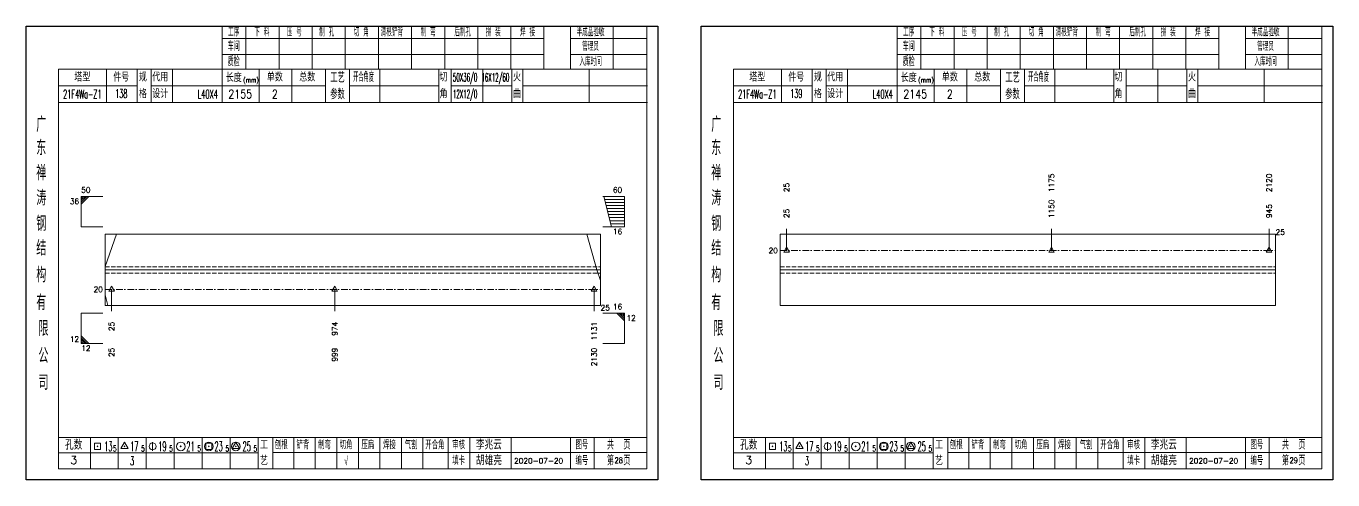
# Model space of a CAD drawing. Extents: x 1310 to 15542, y -76 to 8381.
# Drawn here: x 9944 to 10548, y 5794 to 6004 of the extents above; entities that cross this region are included whole.
import ezdxf
from ezdxf.enums import TextEntityAlignment as Align

# ---------------------------------------------------------------- set-up
doc = ezdxf.new("R2010")
doc.units = 0
doc.header["$MEASUREMENT"] = 0
doc.linetypes.add('一点画线', pattern=[5.2, 3, -1, 0.2, -1])
doc.linetypes.add('虚线', pattern=[2.75, 2, -0.75])
doc.layers.get('0').update_dxf_attribs({"linetype": 'CONTINUOUS', "lineweight": 25})
for name, color, linetype, lineweight in [('1', 7, 'CONTINUOUS', 25), ('4', 7, 'CONTINUOUS', 25), ('5', 7, 'CONTINUOUS', 25)]:
    doc.layers.add(name, color=color, linetype=linetype, lineweight=lineweight)
doc.styles.get("Standard").update_dxf_attribs({"font": 'simplex.shx', "width": 0.7, "height": 3, "bigfont": 'gbhzfs.shx'})

# ---------------------------------------------------------------- blocks, each defined once
blk = doc.blocks.new('孔17.5')
at = {"layer": '5', "color": 7, "linetype": 'Continuous', "lineweight": 13}
for p, q in [((0, 1), (-0.866, -0.5)), ((-0.1, -0.1), (0.1, 0.1)), ((0.1, -0.1), (-0.1, 0.1)), ((0.866, -0.5), (0, 1)), ((-0.866, -0.5), (0.866, -0.5))]:
    blk.add_line(p, q, dxfattribs=at)
blk = doc.blocks.new('CTJGK')
at = {"color": 6, "linetype": 'Continuous'}
for p, q in [((0, 209.97), (292.13, 209.97)), ((0, 0), (0, 209.97)), ((292.13, 209.97), (292.13, 0)), ((292.13, 0), (0, 0))]:
    blk.add_line(p, q, dxfattribs=at)

msp = doc.modelspace()

# ---------------------------------------------------------------- linework, layer by layer
at = {"color": 7, "linetype": 'Continuous', "lineweight": 13}
for p, q in [((9969.432, 5924.824), (9979.432, 5924.824)), ((9969.432, 5910.824), (9969.432, 5924.824)), ((9970.307, 5924.824), (9969.432, 5923.949)), ((9971.182, 5924.824), (9969.432, 5923.074)), ((9972.057, 5924.824), (9969.432, 5922.199)), ((9972.932, 5924.824), (9969.432, 5921.324)), ((10220.562, 5924.824), (10210.562, 5924.824)), ((10214.562, 5910.824), (10211.062, 5924.824)), ((10220.562, 5923.424), (10211.412, 5923.424)), ((10220.562, 5922.024), (10211.762, 5922.024)), ((10220.562, 5910.824), (10220.562, 5924.824)), ((10220.562, 5920.624), (10212.112, 5920.624)), ((10220.562, 5919.224), (10212.462, 5919.224)), ((10220.562, 5917.824), (10212.812, 5917.824)), ((10220.562, 5916.424), (10213.162, 5916.424)), ((9969.432, 5910.824), (9979.432, 5910.824)), ((10220.562, 5910.824), (10210.562, 5910.824)), ((10220.562, 5915.024), (10213.512, 5915.024)), ((10220.562, 5913.624), (10213.862, 5913.624)), ((10220.562, 5912.224), (10214.212, 5912.224)), ((10295.562, 5899.824), (10295.562, 5909.824)), ((10418.076, 5899.824), (10418.076, 5909.824)), ((10518.692, 5899.824), (10518.692, 5909.824)), ((9980.432, 5892.474), (9985.748, 5907.324)), ((10207.86, 5890.824), (10203.182, 5907.324)), ((10209.562, 5885.874), (10207.86, 5890.824)), ((9983.432, 5881.824), (9983.432, 5871.824)), ((10086.65, 5881.824), (10086.65, 5871.824)), ((10206.562, 5881.824), (10206.562, 5871.824)), ((9980.432, 5879.274), (9981.708, 5874.324)), ((9969.432, 5870.824), (9979.432, 5870.824)), ((9969.432, 5870.824), (9969.432, 5856.824)), ((10220.562, 5870.824), (10210.562, 5870.824)), ((10217.062, 5870.824), (10220.562, 5867.324)), ((10217.937, 5870.824), (10220.562, 5868.199)), ((10218.812, 5870.824), (10220.562, 5869.074)), ((10219.687, 5870.824), (10220.562, 5869.949)), ((10220.562, 5870.824), (10220.562, 5856.824)), ((9972.932, 5856.824), (9969.432, 5860.324)), ((9972.057, 5856.824), (9969.432, 5859.449)), ((9971.182, 5856.824), (9969.432, 5858.574)), ((9970.307, 5856.824), (9969.432, 5857.699)), ((9969.432, 5856.824), (9979.432, 5856.824)), ((10220.562, 5856.824), (10210.562, 5856.824))]:
    msp.add_line(p, q, dxfattribs=at)
at = {"color": 7, "linetype": 'Continuous', "lineweight": 18}
for p, q in [((9980.432, 5907.324), (9980.432, 5874.324)), ((9980.432, 5907.324), (10209.562, 5907.324)), ((10209.562, 5907.324), (10209.562, 5874.324)), ((10292.562, 5907.324), (10292.562, 5874.324)), ((10292.562, 5907.324), (10521.692, 5907.324)), ((10521.692, 5907.324), (10521.692, 5874.324)), ((9980.432, 5890.824), (10209.562, 5890.824)), ((10292.562, 5890.824), (10521.692, 5890.824))]:
    msp.add_line(p, q, dxfattribs=at)
at = {"color": 3, "linetype": '一点画线', "lineweight": 13}
for p, q in [((10292.562, 5899.824), (10521.692, 5899.824)), ((9980.432, 5881.824), (10209.562, 5881.824))]:
    msp.add_line(p, q, dxfattribs=at)
at = {"color": 1, "linetype": '虚线', "lineweight": 18}
for p, q in [((9980.432, 5892.324), (10209.562, 5892.324)), ((10292.562, 5892.324), (10521.692, 5892.324)), ((9980.432, 5889.324), (10209.562, 5889.324)), ((10292.562, 5889.324), (10521.692, 5889.324))]:
    msp.add_line(p, q, dxfattribs=at)
at = {"layer": '1', "color": 7, "linetype": 'Continuous', "lineweight": 18}
for p, q in [((9980.432, 5874.324), (10209.562, 5874.324)), ((10292.562, 5874.324), (10521.692, 5874.324))]:
    msp.add_line(p, q, dxfattribs=at)
at = {"layer": '4', "color": 1, "linetype": 'Continuous', "lineweight": 18}
for p, q in [((9943.932, 6003.651), (9943.932, 5793.681)), ((10236.062, 6003.651), (9943.932, 6003.651)), ((10034.562, 6003.651), (10034.562, 5983.811)), ((10045.592, 6003.651), (10045.592, 5983.791)), ((10060.902, 6003.651), (10060.902, 5983.791)), ((10076.222, 6003.651), (10076.222, 5983.791)), ((10091.532, 6003.651), (10091.532, 5983.791)), ((10106.842, 6003.651), (10106.842, 5983.791)), ((10122.152, 6003.651), (10122.152, 5983.791)), ((10137.472, 6003.651), (10137.472, 5983.791)), ((10152.782, 6003.651), (10152.782, 5983.791)), ((10168.092, 6003.651), (10168.092, 5983.791)), ((10183.402, 6003.651), (10183.402, 5983.811)), ((10183.402, 6003.651), (10183.402, 5983.791)), ((10195.682, 6003.651), (10195.682, 5983.791)), ((10215.432, 6003.651), (10215.432, 5983.791)), ((10231.012, 6003.651), (10231.012, 5983.791)), ((10236.062, 5973.851), (10236.062, 6003.651)), ((10256.062, 6003.651), (10256.062, 5793.681)), ((10548.192, 6003.651), (10256.062, 6003.651)), ((10346.692, 6003.651), (10346.692, 5983.811)), ((10357.722, 6003.651), (10357.722, 5983.791)), ((10373.032, 6003.651), (10373.032, 5983.791)), ((10388.352, 6003.651), (10388.352, 5983.791)), ((10403.662, 6003.651), (10403.662, 5983.791)), ((10418.972, 6003.651), (10418.972, 5983.791)), ((10434.282, 6003.651), (10434.282, 5983.791)), ((10449.602, 6003.651), (10449.602, 5983.791)), ((10464.912, 6003.651), (10464.912, 5983.791)), ((10480.222, 6003.651), (10480.222, 5983.791)), ((10495.532, 6003.651), (10495.532, 5983.811)), ((10495.532, 6003.651), (10495.532, 5983.791)), ((10507.812, 6003.651), (10507.812, 5983.791)), ((10527.562, 6003.651), (10527.562, 5983.791)), ((10543.142, 6003.651), (10543.142, 5983.791)), ((10548.192, 5973.851), (10548.192, 6003.651)), ((10183.402, 5997.921), (10034.562, 5997.921)), ((10231.012, 5997.921), (10195.682, 5997.921)), ((10495.532, 5997.921), (10346.692, 5997.921)), ((10543.142, 5997.921), (10507.812, 5997.921)), ((10183.402, 5990.441), (10034.562, 5990.441)), ((10231.012, 5990.441), (10195.682, 5990.441)), ((10495.532, 5990.441), (10346.692, 5990.441)), ((10543.142, 5990.441), (10507.812, 5990.441)), ((9958.942, 5983.791), (9958.942, 5798.731)), ((10231.012, 5983.791), (9958.942, 5983.791)), ((9981.062, 5983.801), (9981.062, 5968.381)), ((9995.212, 5968.381), (9995.212, 5983.791)), ((10001.712, 5968.381), (10001.712, 5983.791)), ((10011.582, 5983.791), (10011.582, 5968.381)), ((10034.562, 5983.811), (10034.562, 5968.381)), ((10051.682, 5983.791), (10051.682, 5968.381)), ((10066.732, 5983.791), (10066.732, 5968.381)), ((10082.432, 5983.791), (10082.432, 5968.381)), ((10093.492, 5983.791), (10093.492, 5968.381)), ((10107.442, 5983.791), (10107.442, 5968.381)), ((10134.742, 5983.791), (10134.742, 5968.381)), ((10140.502, 5983.791), (10140.502, 5968.381)), ((10155.122, 5983.791), (10155.122, 5968.381)), ((10168.582, 5983.791), (10168.582, 5968.381)), ((10173.572, 5983.791), (10173.572, 5968.381)), ((10204.312, 5983.791), (10204.312, 5968.381)), ((10231.012, 5798.731), (10231.012, 5983.791)), ((10271.072, 5983.791), (10271.072, 5798.731)), ((10543.142, 5983.791), (10271.072, 5983.791)), ((10293.192, 5983.801), (10293.192, 5968.381)), ((10307.342, 5968.381), (10307.342, 5983.791)), ((10313.842, 5968.381), (10313.842, 5983.791)), ((10323.712, 5983.791), (10323.712, 5968.381)), ((10346.692, 5983.811), (10346.692, 5968.381)), ((10363.812, 5983.791), (10363.812, 5968.381)), ((10378.862, 5983.791), (10378.862, 5968.381)), ((10394.562, 5983.791), (10394.562, 5968.381)), ((10405.622, 5983.791), (10405.622, 5968.381)), ((10419.572, 5983.791), (10419.572, 5968.381)), ((10446.872, 5983.791), (10446.872, 5968.381)), ((10452.632, 5983.791), (10452.632, 5968.381)), ((10467.252, 5983.791), (10467.252, 5968.381)), ((10480.712, 5983.791), (10480.712, 5968.381)), ((10485.702, 5983.791), (10485.702, 5968.381)), ((10516.442, 5983.791), (10516.442, 5968.381)), ((10543.142, 5798.731), (10543.142, 5983.791)), ((9995.212, 5976.031), (9958.942, 5976.031)), ((10082.432, 5976.081), (10001.712, 5976.081)), ((10093.492, 5976.081), (10134.742, 5976.081)), ((10140.502, 5976.081), (10168.582, 5976.081)), ((10173.572, 5976.081), (10231.192, 5976.081)), ((10236.062, 5793.681), (10236.062, 5973.851)), ((10307.342, 5976.031), (10271.072, 5976.031)), ((10394.562, 5976.081), (10313.842, 5976.081)), ((10405.622, 5976.081), (10446.872, 5976.081)), ((10452.632, 5976.081), (10480.712, 5976.081)), ((10485.702, 5976.081), (10543.322, 5976.081)), ((10548.192, 5793.681), (10548.192, 5973.851)), ((10231.192, 5968.381), (9958.942, 5968.381)), ((10543.322, 5968.381), (10271.072, 5968.381)), ((9958.942, 5813.261), (10231.012, 5813.261)), ((9973.632, 5813.261), (9973.632, 5798.731)), ((9986.562, 5798.731), (9986.562, 5813.261)), ((9999.492, 5813.261), (9999.492, 5798.731)), ((10012.412, 5798.731), (10012.412, 5813.261)), ((10025.342, 5813.261), (10025.342, 5798.731)), ((10038.272, 5798.731), (10038.272, 5813.261)), ((10051.192, 5798.731), (10051.192, 5813.261)), ((10058.062, 5798.731), (10058.062, 5813.261)), ((10067.722, 5798.731), (10067.722, 5813.261)), ((10077.662, 5798.731), (10077.662, 5813.261)), ((10087.602, 5798.731), (10087.602, 5813.261)), ((10097.552, 5798.731), (10097.552, 5813.261)), ((10107.492, 5798.731), (10107.492, 5813.261)), ((10117.432, 5798.731), (10117.432, 5813.261)), ((10127.382, 5798.731), (10127.382, 5813.261)), ((10139.022, 5798.731), (10139.022, 5813.261)), ((10149.172, 5798.731), (10149.172, 5813.261)), ((10168.232, 5798.731), (10168.232, 5813.261)), ((10195.612, 5798.731), (10195.612, 5813.261)), ((10206.572, 5798.731), (10206.572, 5813.261)), ((10271.072, 5813.261), (10543.142, 5813.261)), ((10285.762, 5813.261), (10285.762, 5798.731)), ((10298.692, 5798.731), (10298.692, 5813.261)), ((10311.622, 5813.261), (10311.622, 5798.731)), ((10324.542, 5798.731), (10324.542, 5813.261)), ((10337.472, 5813.261), (10337.472, 5798.731)), ((10350.402, 5798.731), (10350.402, 5813.261)), ((10363.322, 5798.731), (10363.322, 5813.261)), ((10370.192, 5798.731), (10370.192, 5813.261)), ((10379.852, 5798.731), (10379.852, 5813.261)), ((10389.792, 5798.731), (10389.792, 5813.261)), ((10399.732, 5798.731), (10399.732, 5813.261)), ((10409.682, 5798.731), (10409.682, 5813.261)), ((10419.622, 5798.731), (10419.622, 5813.261)), ((10429.562, 5798.731), (10429.562, 5813.261)), ((10439.512, 5798.731), (10439.512, 5813.261)), ((10451.152, 5798.731), (10451.152, 5813.261)), ((10461.302, 5798.731), (10461.302, 5813.261)), ((10480.362, 5798.731), (10480.362, 5813.261)), ((10507.742, 5798.731), (10507.742, 5813.261)), ((10518.702, 5798.731), (10518.702, 5813.261)), ((10051.192, 5806.131), (9958.942, 5806.131)), ((10058.022, 5806.291), (10231.012, 5806.291)), ((10363.322, 5806.131), (10271.072, 5806.131)), ((10370.152, 5806.291), (10543.142, 5806.291)), ((9958.942, 5798.731), (10231.012, 5798.731)), ((10271.072, 5798.731), (10543.142, 5798.731)), ((9943.932, 5793.681), (10236.062, 5793.681)), ((10256.062, 5793.681), (10548.192, 5793.681))]:
    msp.add_line(p, q, dxfattribs=at)
at = {"layer": '4', "color": 7, "linetype": 'Continuous', "lineweight": 13}
for p, q in [((9975.518, 5807.767), (9975.518, 5810.595)), ((9975.518, 5810.595), (9978.346, 5810.595)), ((9978.346, 5807.767), (9975.518, 5807.767)), ((9976.732, 5808.981), (9977.132, 5809.381)), ((9977.132, 5808.981), (9976.732, 5809.381)), ((9978.346, 5810.595), (9978.346, 5807.767)), ((9989.432, 5811.181), (9987.7, 5808.181)), ((9987.7, 5808.181), (9991.164, 5808.181)), ((9989.232, 5808.981), (9989.632, 5809.381)), ((9989.632, 5808.981), (9989.232, 5809.381)), ((9991.164, 5808.181), (9989.432, 5811.181)), ((10002.432, 5811.181), (10002.432, 5807.181)), ((10015.232, 5808.981), (10015.632, 5809.381)), ((10015.632, 5808.981), (10015.232, 5809.381)), ((10027.018, 5807.767), (10027.018, 5810.595)), ((10027.018, 5810.595), (10029.846, 5810.595)), ((10029.846, 5807.767), (10027.018, 5807.767)), ((10028.232, 5808.981), (10028.632, 5809.381)), ((10028.632, 5808.981), (10028.232, 5809.381)), ((10029.846, 5810.595), (10029.846, 5807.767)), ((10040.932, 5811.181), (10039.2, 5808.181)), ((10039.2, 5808.181), (10042.664, 5808.181)), ((10040.732, 5808.981), (10041.132, 5809.381)), ((10041.132, 5808.981), (10040.732, 5809.381)), ((10042.664, 5808.181), (10040.932, 5811.181)), ((10287.648, 5807.767), (10287.648, 5810.595)), ((10287.648, 5810.595), (10290.476, 5810.595)), ((10290.476, 5807.767), (10287.648, 5807.767)), ((10288.862, 5808.981), (10289.262, 5809.381)), ((10289.262, 5808.981), (10288.862, 5809.381)), ((10290.476, 5810.595), (10290.476, 5807.767)), ((10301.562, 5811.181), (10299.83, 5808.181)), ((10299.83, 5808.181), (10303.294, 5808.181)), ((10301.362, 5808.981), (10301.762, 5809.381)), ((10301.762, 5808.981), (10301.362, 5809.381)), ((10303.294, 5808.181), (10301.562, 5811.181)), ((10314.562, 5811.181), (10314.562, 5807.181)), ((10327.362, 5808.981), (10327.762, 5809.381)), ((10327.762, 5808.981), (10327.362, 5809.381)), ((10339.148, 5807.767), (10339.148, 5810.595)), ((10339.148, 5810.595), (10341.976, 5810.595)), ((10341.976, 5807.767), (10339.148, 5807.767)), ((10340.362, 5808.981), (10340.762, 5809.381)), ((10340.762, 5808.981), (10340.362, 5809.381)), ((10341.976, 5810.595), (10341.976, 5807.767)), ((10353.062, 5811.181), (10351.33, 5808.181)), ((10351.33, 5808.181), (10354.794, 5808.181)), ((10352.862, 5808.981), (10353.262, 5809.381)), ((10353.262, 5808.981), (10352.862, 5809.381)), ((10354.794, 5808.181), (10353.062, 5811.181))]:
    msp.add_line(p, q, dxfattribs=at)
for centre, radius in [((10002.432, 5809.181), 1.6), ((10015.432, 5809.181), 2), ((10028.432, 5809.181), 2), ((10040.932, 5809.181), 2), ((10314.562, 5809.181), 1.6), ((10327.562, 5809.181), 2), ((10340.562, 5809.181), 2), ((10353.062, 5809.181), 2)]:
    msp.add_circle(centre, radius, dxfattribs=at)

# ---------------------------------------------------------------- block references
at = {"color": 0, "linetype": 'Continuous'}
for p in [(9943.932, 5793.681), (10256.062, 5793.681)]:
    msp.add_blockref('CTJGK', p, dxfattribs=at)
at = {"color": 8, "linetype": 'Continuous', "lineweight": 9, "xscale": 1.5, "yscale": 1.5, "zscale": 1.5}
for p in [(10295.562, 5899.824), (10418.076, 5899.824), (10518.692, 5899.824)]:
    msp.add_blockref('孔17.5', p, dxfattribs=at)
at = {"layer": '1', "color": 8, "linetype": 'Continuous', "lineweight": 9, "xscale": 1.5, "yscale": 1.5, "zscale": 1.5}
for p in [(9983.432, 5881.824), (10086.65, 5881.824), (10206.562, 5881.824)]:
    msp.add_blockref('孔17.5', p, dxfattribs=at)

# ---------------------------------------------------------------- texts
at = {"color": 7, "linetype": 'Continuous', "lineweight": 13}
for s, p in [('1175', (10418.076, 5926.824)), ('2120', (10518.692, 5926.824)), ('25', (10295.562, 5926.824))]:
    msp.add_text(s, height=2.5, rotation=90, dxfattribs=at).set_placement(p, align=Align.MIDDLE_LEFT)
msp.add_text('50', height=2.5, dxfattribs=at).set_placement((9969.432, 5925.824), align=Align.BOTTOM_LEFT)
for s, p in [('60', (10219.562, 5925.824)), ('16', (10219.562, 5871.824)), ('12', (9968.432, 5856.824))]:
    msp.add_text(s, height=2.5, dxfattribs=at).set_placement(p, align=Align.BOTTOM_RIGHT)
for s, p in [('36', (9968.432, 5923.824)), ('16', (10219.562, 5909.824))]:
    msp.add_text(s, height=2.5, dxfattribs=at).set_placement(p, align=Align.TOP_RIGHT)
at = {"color": 8, "linetype": 'Continuous', "lineweight": 9}
for s, p in [('1150', (10418.076, 5914.824)), ('25', (10295.562, 5914.824)), ('945', (10518.692, 5914.824))]:
    msp.add_text(s, height=2.5, rotation=90, dxfattribs=at).set_placement(p, align=Align.MIDDLE_LEFT)
at = {"color": 7, "linetype": 'Continuous', "lineweight": 13}
msp.add_text('25', height=2.5, dxfattribs=at).set_placement((10521.692, 5908.324), align=Align.MIDDLE_LEFT)
for p in [(10291.562, 5899.824), (9979.432, 5881.824)]:
    msp.add_text('20', height=2.5, dxfattribs=at).set_placement(p, align=Align.MIDDLE_RIGHT)
for p in [(10221.562, 5869.824), (9969.432, 5855.824)]:
    msp.add_text('12', height=2.5, dxfattribs=at).set_placement(p, align=Align.TOP_LEFT)
at = {"layer": '1', "color": 7, "linetype": 'Continuous', "lineweight": 13}
msp.add_text('25', height=2.5, dxfattribs=at).set_placement((10209.562, 5873.324), align=Align.MIDDLE_LEFT)
at = {"layer": '1', "color": 8, "linetype": 'Continuous', "lineweight": 9}
for s, p in [('25', (9983.432, 5866.824)), ('974', (10086.65, 5866.824)), ('1131', (10206.562, 5866.824))]:
    msp.add_text(s, height=2.5, rotation=90, dxfattribs=at).set_placement(p, align=Align.MIDDLE_RIGHT)
at = {"layer": '1', "color": 7, "linetype": 'Continuous', "lineweight": 13}
for s, p in [('25', (9983.432, 5854.824)), ('999', (10086.65, 5854.824)), ('2130', (10206.562, 5854.824))]:
    msp.add_text(s, height=2.5, rotation=90, dxfattribs=at).set_placement(p, align=Align.MIDDLE_RIGHT)
at = {"layer": '4', "color": 1, "linetype": 'Continuous', "lineweight": 25}
for s, height, width, p in [('工序', 3.7, 0.7, (10039.932, 6000.781)), ('下 料', 3.7, 0.7, (10052.932, 6000.781)), ('压 号', 3.7, 0.7, (10067.932, 6000.781)), ('制 孔', 3.7, 0.7, (10082.932, 6000.781)), ('切 角', 3.7, 0.7, (10098.932, 6000.781)), ('清根铲背 ', 3.7, 0.7, (10113.932, 6000.781)), (' 制 弯', 3.7, 0.7, (10128.932, 6000.781)), (' 后制孔', 3.7, 0.7, (10144.932, 6000.781)), ('拼 装', 3.7, 0.7, (10159.932, 6000.781)), (' 焊 接', 3.7, 0.7, (10174.932, 6000.781)), ('半成品验收', 3.7, 0.7, (10204.932, 6000.781)), ('工序', 3.7, 0.7, (10352.062, 6000.781)), ('下 料', 3.7, 0.7, (10365.062, 6000.781)), ('压 号', 3.7, 0.7, (10380.062, 6000.781)), ('制 孔', 3.7, 0.7, (10395.062, 6000.781)), ('切 角', 3.7, 0.7, (10411.062, 6000.781)), ('清根铲背 ', 3.7, 0.7, (10426.062, 6000.781)), (' 制 弯', 3.7, 0.7, (10441.062, 6000.781)), (' 后制孔', 3.7, 0.7, (10457.062, 6000.781)), ('拼 装', 3.7, 0.7, (10472.062, 6000.781)), (' 焊 接', 3.7, 0.7, (10487.062, 6000.781)), ('半成品验收', 3.7, 0.7, (10517.062, 6000.781)), ('车间', 4, 0.7, (10039.932, 5994.181)), ('管理员', 3.7, 0.7, (10204.932, 5994.181)), ('车间', 4, 0.7, (10352.062, 5994.181)), ('管理员', 3.7, 0.7, (10517.062, 5994.181)), ('质检', 4, 0.7, (10039.932, 5987.121)), ('入库时间', 3.7, 0.7, (10204.932, 5987.121)), ('质检', 4, 0.7, (10352.062, 5987.121)), ('入库时间', 3.7, 0.7, (10517.062, 5987.121)), ('工艺', 4.8, 0.7, (10087.932, 5979.941)), ('开合角度', 4, 0.6, (10099.932, 5979.941)), ('50X36/0', 3.8, 0.4, (10146.932, 5979.941)), ('16X12/60', 3.8, 0.4, (10160.932, 5979.941)), ('工艺', 4.8, 0.7, (10400.062, 5979.941)), ('开合角度', 4, 0.6, (10412.062, 5979.941)), ('(mm)', 2.24, 0.7, (10047.932, 5978.681)), ('(mm)', 2.24, 0.7, (10360.062, 5978.681)), ('21F4Wa-Z1', 4, 0.5, (9969.932, 5972.201)), ('138', 4, 0.5, (9987.932, 5972.451)), ('L40X4', 4, 0.5, (10027.932, 5972.181)), ('2155', 4, 0.8, (10042.932, 5972.231)), ('2', 4, 0.8, (10058.932, 5972.231)), ('参数', 4.8, 0.7, (10087.932, 5972.231)), ('12X12/0', 3.8, 0.4, (10146.932, 5972.231)), ('21F4Wa-Z1', 4, 0.5, (10282.062, 5972.201)), ('139', 4, 0.5, (10300.062, 5972.451)), ('L40X4', 4, 0.5, (10340.062, 5972.181)), ('2145', 4, 0.8, (10355.062, 5972.231)), ('2', 4, 0.8, (10371.062, 5972.231)), ('参数', 4.8, 0.7, (10400.062, 5972.231)), ('广', 6.96, 0.7, (9950.932, 5958.151)), ('广', 6.96, 0.7, (10263.062, 5958.151)), ('东', 6.96, 0.7, (9950.932, 5947.361)), ('东', 6.96, 0.7, (10263.062, 5947.361)), ('禅', 6.96, 0.7, (9950.932, 5935.771)), ('禅', 6.96, 0.7, (10263.062, 5935.771)), ('涛', 6.96, 0.7, (9950.932, 5924.171)), ('涛', 6.96, 0.7, (10263.062, 5924.171)), ('钢', 6.96, 0.7, (9950.932, 5912.281)), ('钢', 6.96, 0.7, (10263.062, 5912.281)), ('结', 6.96, 0.7, (9950.932, 5900.971)), ('结', 6.96, 0.7, (10263.062, 5900.971)), ('构', 6.96, 0.7, (9950.932, 5888.591)), ('构', 6.96, 0.7, (10263.062, 5888.591)), ('有', 6.96, 0.7, (9950.932, 5875.781)), ('有', 6.96, 0.7, (10263.062, 5875.781)), ('限', 6.96, 0.7, (9951.932, 5863.781)), ('限', 6.96, 0.7, (10264.062, 5863.781)), ('公', 6.96, 0.7, (9951.932, 5851.241)), ('公', 6.96, 0.7, (10264.062, 5851.241)), ('司', 6.96, 0.7, (9951.932, 5838.761)), ('司', 6.96, 0.7, (10264.062, 5838.761)), ('13', 4.47, 0.5, (9981.932, 5809.181)), ('5', 2.68, 0.6, (9984.932, 5808.181)), ('17', 4.47, 0.5, (9993.932, 5809.181)), ('5', 2.68, 0.6, (9997.932, 5808.181)), ('19', 4.47, 0.5, (10006.932, 5809.181)), ('5', 2.68, 0.6, (10010.932, 5808.181)), ('21', 4.47, 0.5, (10019.932, 5809.181)), ('5', 2.68, 0.6, (10023.932, 5808.181)), ('23', 4.47, 0.5, (10032.932, 5809.181)), ('5', 2.68, 0.6, (10036.932, 5808.181)), ('25', 4.47, 0.5, (10045.932, 5809.181)), ('5', 2.68, 0.6, (10049.932, 5808.181)), ('刨根', 3.7, 0.8, (10061.932, 5809.781)), ('铲背', 3.7, 0.8, (10071.932, 5809.781)), ('制弯', 3.7, 0.8, (10081.932, 5809.781)), ('切角', 3.7, 0.8, (10091.932, 5809.781)), ('压扁', 3.7, 0.8, (10101.932, 5809.781)), ('焊接', 3.7, 0.8, (10111.932, 5809.781)), ('气割', 3.7, 0.8, (10121.932, 5809.781)), ('开合角', 3.7, 0.8, (10132.932, 5809.781)), ('审核', 3.7, 0.8, (10143.932, 5809.781)), ('图号', 3.7, 0.8, (10200.932, 5809.781)), ('共  页', 4, 0.8, (10217.932, 5809.781)), ('13', 4.47, 0.5, (10294.062, 5809.181)), ('5', 2.68, 0.6, (10297.062, 5808.181)), ('17', 4.47, 0.5, (10306.062, 5809.181)), ('5', 2.68, 0.6, (10310.062, 5808.181)), ('19', 4.47, 0.5, (10319.062, 5809.181)), ('5', 2.68, 0.6, (10323.062, 5808.181)), ('21', 4.47, 0.5, (10332.062, 5809.181)), ('5', 2.68, 0.6, (10336.062, 5808.181)), ('23', 4.47, 0.5, (10345.062, 5809.181)), ('5', 2.68, 0.6, (10349.062, 5808.181)), ('25', 4.47, 0.5, (10358.062, 5809.181)), ('5', 2.68, 0.6, (10362.062, 5808.181)), ('刨根', 3.7, 0.8, (10374.062, 5809.781)), ('铲背', 3.7, 0.8, (10384.062, 5809.781)), ('制弯', 3.7, 0.8, (10394.062, 5809.781)), ('切角', 3.7, 0.8, (10404.062, 5809.781)), ('压扁', 3.7, 0.8, (10414.062, 5809.781)), ('焊接', 3.7, 0.8, (10424.062, 5809.781)), ('气割', 3.7, 0.8, (10434.062, 5809.781)), ('开合角', 3.7, 0.8, (10445.062, 5809.781)), ('审核', 3.7, 0.8, (10456.062, 5809.781)), ('图号', 3.7, 0.8, (10513.062, 5809.781)), ('共  页', 4, 0.8, (10530.062, 5809.781)), ('3', 4, 0.5, (9992.932, 5802.431)), ('√', 4, 0.6, (10091.932, 5802.511)), ('填卡', 3.7, 0.8, (10143.932, 5802.511)), ('编号', 3.7, 0.8, (10200.932, 5802.511)), ('第  页', 4, 0.8, (10217.932, 5802.511)), ('3', 4, 0.5, (10305.062, 5802.431)), ('填卡', 3.7, 0.8, (10456.062, 5802.511)), ('编号', 3.7, 0.8, (10513.062, 5802.511)), ('第  页', 4, 0.8, (10530.062, 5802.511))]:
    msp.add_text(s, height=height, dxfattribs=dict(at, width=width)).set_placement(p, align=Align.MIDDLE_CENTER)
for s, height, p in [('单数', 3.7, (10058.932, 5979.941)), ('总数', 3.7, (10073.932, 5979.941)), ('单数', 3.7, (10371.062, 5979.941)), ('总数', 3.7, (10386.062, 5979.941)), ('塔型', 3.7, (9969.932, 5979.911)), ('件号', 3.7, (9987.932, 5979.911)), ('规', 3.7, (9997.932, 5979.941)), ('代用', 3.7, (10005.932, 5979.941)), ('长度', 3.7, (10039.932, 5979.681)), ('切', 3.7, (10136.932, 5979.941)), ('火', 3.7, (10170.932, 5979.941)), ('塔型', 3.7, (10282.062, 5979.911)), ('件号', 3.7, (10300.062, 5979.911)), ('规', 3.7, (10310.062, 5979.941)), ('代用', 3.7, (10318.062, 5979.941)), ('长度', 3.7, (10352.062, 5979.681)), ('切', 3.7, (10449.062, 5979.941)), ('火', 3.7, (10483.062, 5979.941)), ('格', 3.7, (9997.932, 5972.231)), ('设计', 3.7, (10005.932, 5972.231)), ('角', 3.7, (10136.932, 5972.231)), ('曲', 3.7, (10170.932, 5972.231)), ('格', 3.7, (10310.062, 5972.231)), ('设计', 3.7, (10318.062, 5972.231)), ('角', 3.7, (10449.062, 5972.231)), ('曲', 3.7, (10483.062, 5972.231)), ('孔数', 4, (9965.932, 5809.701)), ('工', 3.7, (10053.932, 5809.781)), ('李兆云', 4, (10157.932, 5809.781)), ('孔数', 4, (10278.062, 5809.701)), ('工', 3.7, (10366.062, 5809.781)), ('李兆云', 4, (10470.062, 5809.781)), ('3', 3.7, (9965.932, 5802.871)), ('艺', 3.7, (10053.932, 5802.431)), ('胡雄亮', 4, (10157.932, 5802.511)), ('2020-07-20', 2.5, (10180.932, 5802.511)), ('3', 3.7, (10278.062, 5802.871)), ('艺', 3.7, (10366.062, 5802.431)), ('胡雄亮', 4, (10470.062, 5802.511)), ('2020-07-20', 2.5, (10493.062, 5802.511))]:
    msp.add_text(s, height=height, dxfattribs=at).set_placement(p, align=Align.MIDDLE_CENTER)
at = {"layer": '4', "color": 6, "linetype": 'Continuous', "lineweight": 25, "width": 0.8}
for s, p in [('28', (10217.957, 5802.739)), ('29', (10530.087, 5802.739))]:
    msp.add_text(s, height=2.5, dxfattribs=at).set_placement(p, align=Align.MIDDLE_CENTER)

doc.saveas('drawing.dxf')
